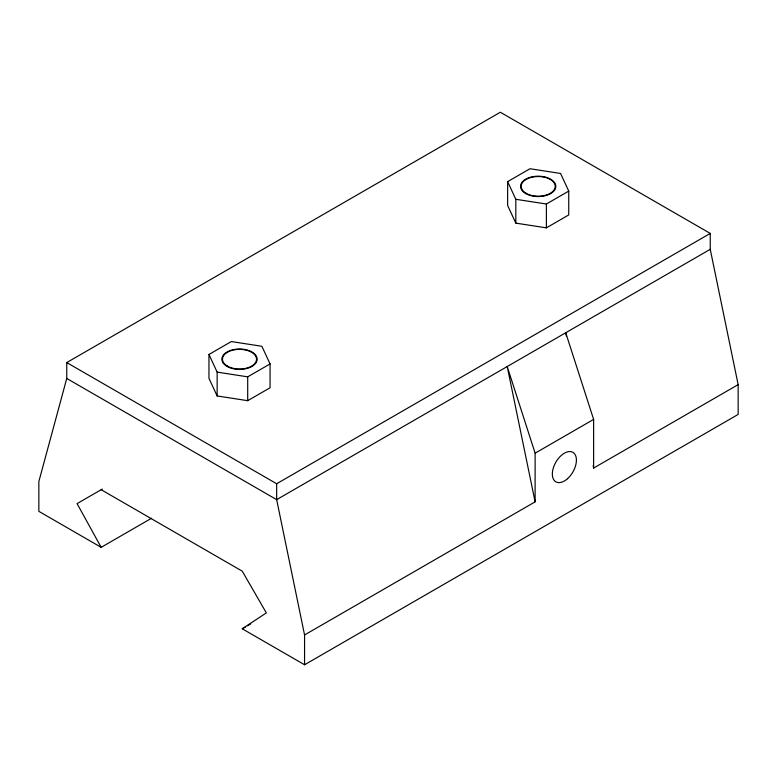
<?xml version="1.0" encoding="UTF-8"?>
<svg xmlns="http://www.w3.org/2000/svg" width="777" height="777" viewBox="0 0 777 777"><rect width="100%" height="100%" fill="white"/><g stroke="black" fill="none" stroke-linecap="round" stroke-linejoin="round"><path stroke-width="1.17" d="M101.165 489.714L242.249 571.173L266.336 612.898L242.249 628.787L304.565 664.762L738.15 414.432L738.15 384.634L710.246 249.32L710.246 233.43L500.339 112.238L66.754 362.568L66.754 378.457L38.85 481.555L38.85 511.353L101.165 547.329L151.554 518.24M507.634 181.643L530.001 168.735L560.557 173.456L568.745 191.103L568.745 214.938L546.377 227.855L515.821 223.125L507.634 205.487L507.634 181.643L515.821 199.291L515.821 223.125M208.955 354.477L231.323 341.559L261.878 346.289L270.066 363.927L270.066 387.772L247.698 400.679L217.142 395.959L208.955 378.312L208.955 354.477L217.142 372.115L217.142 395.959M515.821 199.291L546.377 204.011L568.745 191.103M217.142 372.115L247.698 376.845L270.066 363.927M102.292 489.063L77.078 503.622L101.165 547.329M66.754 362.568L276.661 483.75L710.246 233.43M710.246 249.32L276.661 499.65L66.754 378.457M304.565 664.762L304.565 634.964L535.12 501.855L535.12 453.176L593.618 419.405L565.724 332.76L566.452 336.324M242.249 628.787L245.396 626.971M247.504 625.757L250.65 623.941M593.133 465.705L593.618 468.075L738.15 384.634M535.12 453.176L507.216 366.54L535.12 501.855M304.565 634.964L276.661 499.65L276.661 483.75M593.618 419.405L593.618 468.075M546.377 204.011L546.377 227.855M247.698 376.845L247.698 400.679M567.492 478.719A17.036 9.839 -60 0 0 572.892 452.331A17.036 9.839 -60 0 0 552.738 470.202A17.036 9.839 -60 0 0 567.492 478.719M526.146 193.327A17.036 9.829 0 0 0 554.642 188.918A17.036 9.829 0 0 0 533.78 176.874A17.036 9.829 0 0 0 526.146 193.327M525.718 193.57A17.638 10.188 0 0 0 555.234 189.005A17.638 10.188 0 0 0 533.624 176.534A17.638 10.188 0 0 0 525.718 193.57M227.467 366.152A17.036 9.829 0 0 0 255.963 361.742A17.036 9.829 0 0 0 235.101 349.699A17.036 9.829 0 0 0 227.467 366.152M227.039 366.404A17.638 10.188 0 0 0 256.556 361.839A17.638 10.188 0 0 0 234.945 349.359A17.638 10.188 0 0 0 227.039 366.404"/></g></svg>
